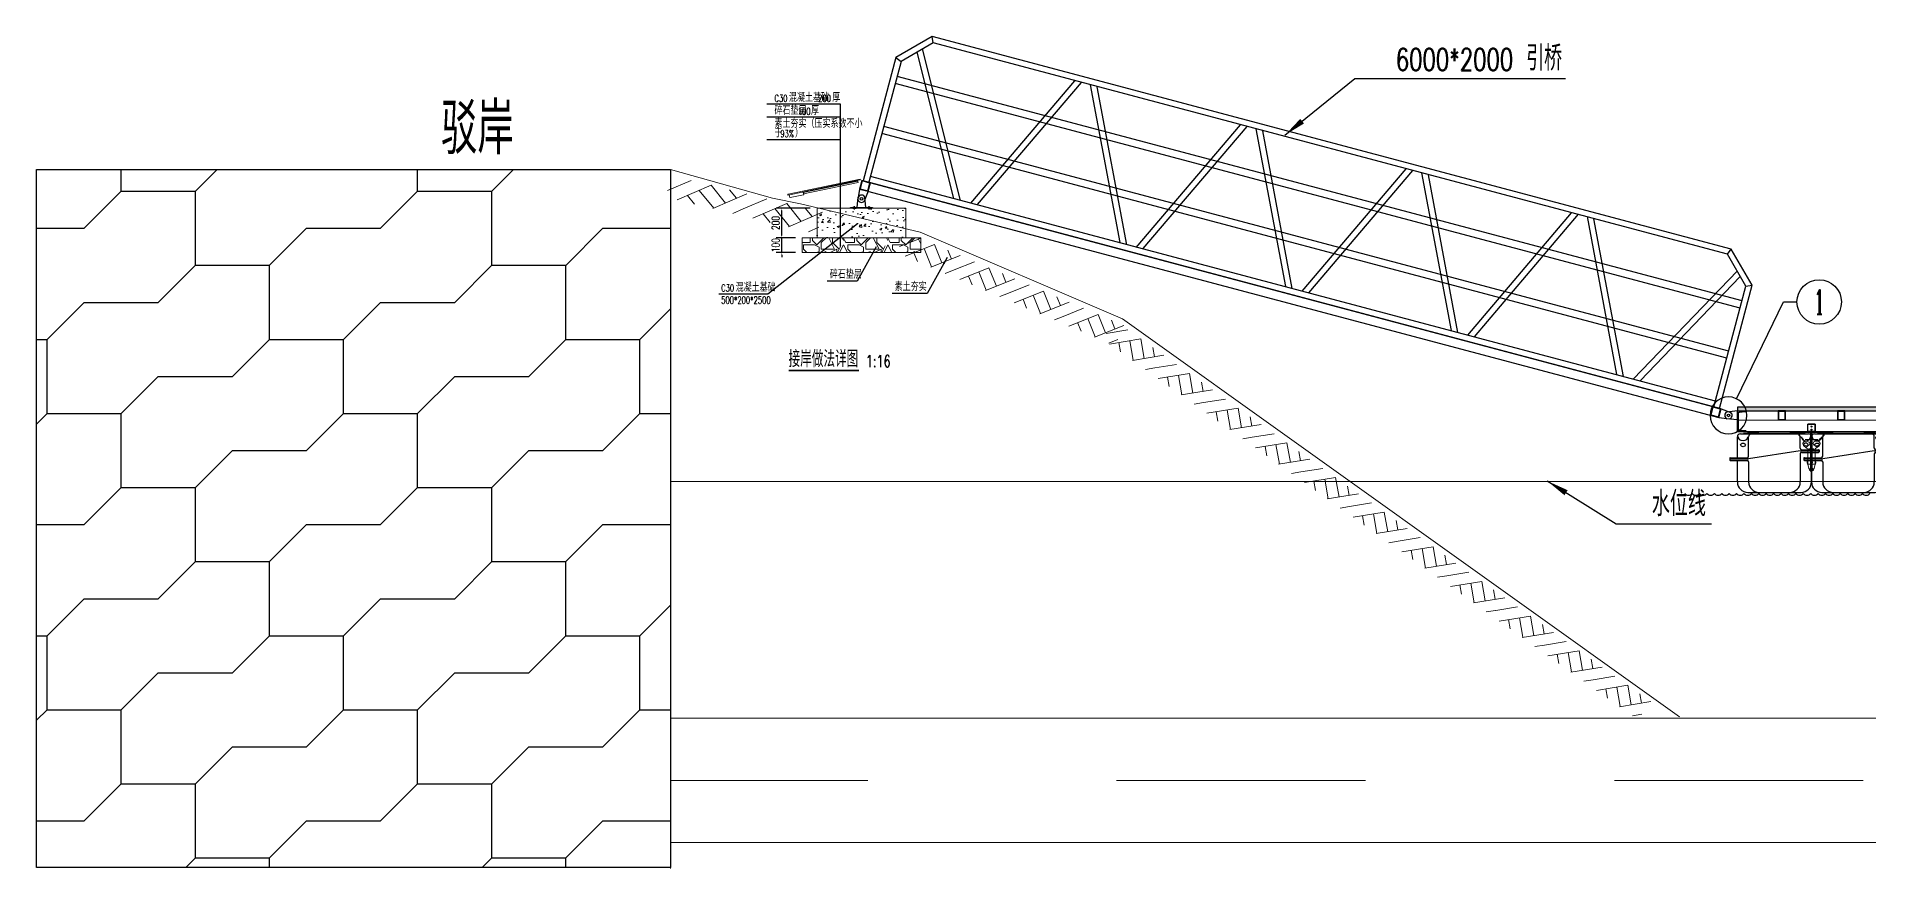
# Model space of a CAD drawing. Header units: millimetres. Extents: x -1003406 to 3312184, y 81337 to 716393.
# Drawn here: x 1171927 to 1184288, y 438523 to 444137 of the extents above; entities that cross this region are included whole.
import ezdxf
from ezdxf.enums import TextEntityAlignment as Align

# ---------------------------------------------------------------- set-up
doc = ezdxf.new("R2010")
doc.units = ezdxf.units.MM
doc.header["$LTSCALE"] = 10
doc.linetypes.add('CENTER2', pattern=[28.575, 19.05, -3.175, 3.175, -3.175])
doc.layers.get('0').update_dxf_attribs({"linetype": 'CONTINUOUS'})
doc.layers.get('Defpoints').update_dxf_attribs({"linetype": 'CONTINUOUS'})
for name, color, linetype in [('DIM_IDEN', 3, 'CONTINUOUS'), ('DIM_LEAD', 3, 'CONTINUOUS'), ('DIM_SYMB', 3, 'CONTINUOUS'), ('L-PAVEMENT_HATCH铺装填充', 253, 'CONTINUOUS'), ('PUB_DIM', 3, 'CONTINUOUS'), ('PUB_TEXT', 7, 'CONTINUOUS'), ('W-bridge approach引桥', 4, 'CONTINUOUS'), ('W-FLOAT_BOWL浮筒', 253, 'CONTINUOUS'), ('W-STEEL_FRAME钢架', 3, 'CONTINUOUS'), ('W-WOOD_FLOOR木地板', 30, 'CONTINUOUS'), ('W-WOOD_STUD木龙骨', 25, 'CONTINUOUS'), ('塑木板', 32, 'CONTINUOUS'), ('短销钉', 253, 'CONTINUOUS'), ('螺栓', 146, 'CONTINUOUS'), ('龙骨', 10, 'CONTINUOUS')]:
    doc.layers.add(name, color=color, linetype=linetype)
doc.layers.add('伯利恒浮筒', color=5, linetype='CONTINUOUS', lineweight=5)
doc.layers.add('文字及标注', color=3, linetype='CONTINUOUS', lineweight=15)
doc.styles.add('_TCH_DIM', font='SIMPLEX', dxfattribs={"bigfont": 'GBCBIG'})
doc.styles.add('_TCH_LABEL', font='COMPLEX', dxfattribs={"bigfont": 'GBCBIG'})
doc.styles.get("Standard").update_dxf_attribs({"font": 'simplex.shx', "width": 0.7, "bigfont": 'hztxt.shx'})
doc.styles.add('STANDARD_T3', font='simplex.shx', dxfattribs={"width": 0.7, "bigfont": 'gbcbig.shx'})
doc.linetypes.add('FENCELINE2', pattern='A,6.35,-2.54,[132,ltypeshp.shx,S=2.54,R=0,X=-2.54,Y=0],-2.54,25.4', length=36.83)
doc.dimstyles.new('W&&15', dxfattribs={"dimtxt": 52.5, "dimasz": 15, "dimexe": 37.5, "dimexo": 45, "dimgap": 15, "dimtad": 1, "dimdec": 0, "dimzin": 0, "dimdsep": 46, "dimtxsty": 'STANDARD_T3', "dimcen": 0.09, "dimclrd": 1, "dimclre": 1, "dimclrt": 7, "dimazin": 2, "dimtfac": 1, "dimtdec": 0, "dimtix": 1, "dimtmove": 2, "dimatfit": 3, "dimfxl": 100, "dimtolj": 1, "dimtzin": 0, "dimarcsym": 0})

# ---------------------------------------------------------------- blocks, each defined once
blk = doc.blocks.new('blhft')
at = {"layer": 'W-FLOAT_BOWL浮筒'}
for p, q in [((-250, 234), (-250, 375)), ((-230, 395), (230, 395)), ((-208, 397), (208, 397)), ((-208, 397), (-208, 395)), ((-174, 244), (-174, 375)), ((174, 298), (174, 375)), ((208, 397), (208, 395)), ((250, 375), (250, 288)), ((174, 280), (-174, 226)), ((174, 280), (302, 280)), ((174, 260), (174, 70)), ((184, 288), (298, 288)), ((184, 270), (298, 270)), ((250, 270), (250, 70)), ((-302, 226), (-174, 226)), ((-298, 234), (-184, 234)), ((-298, 216), (-184, 216)), ((-250, 70), (-250, 216)), ((-174, 206), (-174, 70)), ((-180, 0), (180, 0))]:
    blk.add_line(p, q, dxfattribs=at)
at = {"layer": 'W-FLOAT_BOWL浮筒', "ltscale": 0.5}
for p, q in [((302, 284), (302, 274)), ((-302, 230), (-302, 220))]:
    blk.add_line(p, q, dxfattribs=at)
at = {"layer": 'W-FLOAT_BOWL浮筒'}
for centre, radius, start, end in [((-230, 375), 20, 90, 180), ((0, -1768), 2175, 84.5043, 95.4957), ((-154, 375), 20, 90, 180), ((154, 375), 20, 0, 90), ((230, 375), 20, 0, 90), ((184, 298), 10, 180, 270), ((184, 260), 10, 90, 180), ((298, 274), 4, 270, 0), ((-298, 220), 4, 180, 270), ((-184, 244), 10, 270, 0), ((-184, 206), 10, 0, 90), ((-180, 70), 70, 180, 270), ((-104, 70), 70, 180, 270), ((104, 70), 70, 270, 0), ((180, 70), 70, 270, 0)]:
    blk.add_arc(centre, radius, start, end, dxfattribs=at)
at = {"layer": 'W-FLOAT_BOWL浮筒', "ltscale": 0.5}
for centre, start, end in [((298, 284), 0, 90), ((-298, 230), 90, 180)]:
    blk.add_arc(centre, 4, start, end, dxfattribs=at)
at = {"layer": 'W-FLOAT_BOWL浮筒', "extrusion": (0, 0, -1)}
blk.add_ellipse((-212, 375), major_axis=(-30.4, 0), ratio=0.921809, start_param=3.141593, end_param=6.283185, dxfattribs=at)
at = {"layer": 'W-FLOAT_BOWL浮筒'}
blk.add_ellipse((212, 375), major_axis=(30.4, 0.1), ratio=0.921809, start_param=3.141593, end_param=6.283185, dxfattribs=at)
blk.add_ellipse((-212, 320), major_axis=(-16, 0), ratio=0.75, dxfattribs=at)
at = {"layer": 'W-FLOAT_BOWL浮筒', "extrusion": (0, 0, -1)}
blk.add_ellipse((212, 320), major_axis=(16, 0), ratio=0.75, dxfattribs=at)
blk = doc.blocks.new('dxd')
at = {"layer": '短销钉', "lineweight": 13}
for p, q in [((-86, 227), (-56, 200)), ((-79, 244), (79, 244)), ((-78, 244), (-78, 246)), ((-78, 246), (78, 246)), ((-52, 180), (-52, 193)), ((-49, 153), (-28, 136)), ((-43, 197), (42, 197)), ((-24, 30), (-24, 128)), ((-19, 133), (19, 133)), ((24, 30), (24, 128)), ((49, 153), (28, 136)), ((52, 180), (52, 193)), ((86, 227), (56, 200)), ((78, 244), (78, 246)), ((-29, 39), (-29, 45)), ((-26, 48), (-24, 48)), ((-24, 30), (24, 30)), ((-24, 30), (-18, 2)), ((-16, 0), (16, 0)), ((-6, 39), (-6, 44)), ((6, 39), (6, 44)), ((24, 30), (18, 2)), ((26, 48), (24, 48)), ((29, 39), (29, 45))]:
    blk.add_line(p, q, dxfattribs=at)
at = {"layer": '短销钉', "lineweight": 13, "ltscale": 0.1}
for p, q in [((-18, 2), (-18, 0)), ((-18, 0), (-16, 0)), ((16, 0), (18, 0)), ((18, 2), (18, 0))]:
    blk.add_line(p, q, dxfattribs=at)
at = {"layer": '短销钉', "lineweight": 13}
for centre, radius, start, end in [((0, -1254), 1503, 87.0435, 92.9565), ((-79, 234), 10, 90, 228.0009), ((-44, 170), 13.5, 126.5657, 231), ((-62, 193), 10, 0, 48.0009), ((-35, 154), 31.4, 56.4166, 122.8531), ((-43, 161), 10, 184.1479, 231), ((-34, 186), 31.4, 236.1381, 303.5569), ((-34, 128), 10, 0, 51), ((-25, 170), 13.5, 308.3696, 51.9011), ((25, 170), 13.5, 128.0989, 231.6304), ((35, 155), 31.3, 57.1287, 123.6019), ((34, 186), 31.4, 236.4385, 303.8665), ((34, 128), 10, 129, 180), ((42, 161), 10, 309, 355.8521), ((62, 193), 10, 131.9991, 180), ((44, 170), 13.5, 309, 53.4343), ((79, 234), 10, 311.9991, 90), ((-26, 45), 3, 90, 180), ((-16, 2), 2.5, 191.3099, 270), ((-3, 44), 3, 115.3769, 180), ((0, 38), 10, 64.6231, 115.3769), ((3, 44), 3, 0, 64.6231), ((16, 2), 2.5, 270, 348.6901), ((26, 45), 3, 0, 90)]:
    blk.add_arc(centre, radius, start, end, dxfattribs=at)
for centre, major_axis, start_param, end_param in [((-23, 39), (0, -9), 4.712389, 6.115737), ((0, 39), (0, 9), 1.570796, 4.712389)]:
    blk.add_ellipse(centre, major_axis=major_axis, ratio=0.666667, start_param=start_param, end_param=end_param, dxfattribs=at)
at = {"layer": '短销钉', "lineweight": 13, "extrusion": (0, 0, -1)}
blk.add_ellipse((23, 39), major_axis=(0, -9), ratio=0.666667, start_param=4.712389, end_param=6.115737, dxfattribs=at)
blk = doc.blocks.new('短销固定件正视面')
at = {"layer": '塑木板', "color": 156}
blk.add_lwpolyline([(2149439, 351499), (2149442, 351499), (2149489, 351499), (2149489, 351452), (2149489, 351449), (2149439, 351449)], close=True, dxfattribs=at)
at = {"layer": '塑木板', "color": 5}
blk.add_lwpolyline([(2149489, 351449), (2149489, 351499), (2149439, 351499)], dxfattribs=at)
at = {"layer": '螺栓', "color": 156}
blk.add_lwpolyline([(2149458, 351449), (2149458, 351182), (2149470, 351182), (2149470, 351449)], dxfattribs=at)
for points in [[(2149454, 351197), (2149475, 351197), (2149475, 351187), (2149454, 351187)], [(2149455, 351199), (2149473, 351199), (2149473, 351197), (2149455, 351197)], [(2149459, 351197), (2149470, 351197), (2149470, 351187), (2149459, 351187)]]:
    blk.add_lwpolyline(points, close=True, dxfattribs=at)
blk = doc.blocks.new('自攻丝正面')
at = {"layer": '塑木板', "color": 0}
blk.add_lwpolyline([(2150143, 351487), (2150143, 351488), (2150142, 351488), (2150142, 351487), (2150140, 351487), (2150140, 351486), (2150142, 351486), (2150142, 351484), (2150143, 351484), (2150143, 351486), (2150144, 351486), (2150144, 351487)], close=True, dxfattribs=at)
blk.add_circle((2150142, 351486), 3.25, dxfattribs=at)
blk = doc.blocks.new('*U693')
at = {"layer": '龙骨'}
for points in [[(-25, -35), (25, -35), (25, 25), (-25, 25)], [(-22, -32), (22, -32), (22, 22), (-22, 22)]]:
    blk.add_lwpolyline(points, close=True, dxfattribs=at)
blk = doc.blocks.new('*U694')
at = {"layer": 'PUB_DIM', "color": 0, "linetype": 'ByBlock', "lineweight": -2, "transparency": 16777216}
for p in [(0, 0), (400, 0), (800, 0), (1200, 0), (1600, 0), (2000, 0), (2400, 0), (2800, 0), (3200, 0), (3600, 0), (4000, 0), (4400, 0), (4800, 0), (5200, 0)]:
    blk.add_blockref('*U693', p, dxfattribs=at)
blk = doc.blocks.new('A$C0837b8cf')
at = {"layer": 'W-STEEL_FRAME钢架'}
blk.add_lwpolyline([(0, 0), (0, 140), (58, 140), (58, 137, -0.414214), (54, 133), (13, 130, 0.385314), (5, 122), (5, 18, 0.385314), (13, 10), (54, 7, -0.414214), (58, 3), (58, 0)], format="xyb", close=True, dxfattribs=at)
blk = doc.blocks.new('1')
at = {"lineweight": 5}
for p, q in [((-234, 43), (-228, 26)), ((-144, 74), (-138, 57))]:
    blk.add_line(p, q, dxfattribs=at)
blk.add_line((-226, 25), (-139, 56))
blk.add_lwpolyline([(-244, 44), (-243, 41, 0.414214), (-241, 40), (228, 206, 0.416514), (229, 207), (227, 211, 0.411917), (226, 211), (-242, 46)], format="xyb")
blk.add_lwpolyline([(-144, 74), (210, 200), (215, 187), (-140, 62)], close=True)
blk.add_lwpolyline([(-143, 70), (212, 195)])
for centre, radius, start, end in [((-242, 44), 2, 109.4389, 199.4389), ((-227, 26), 1, 199.4389, 289.4389)]:
    blk.add_arc(centre, radius, start, end)
blk.add_arc((-139, 57), 1, 289.4389, 19.4389, dxfattribs=at)
blk = doc.blocks.new('*D695')
at = {"layer": 'Defpoints', "color": 0, "transparency": 16777216}
for p in [(1176956, 442779), (1177093, 442779), (1177093, 442679)]:
    blk.add_point(p, dxfattribs=at)
at = {"layer": '文字及标注', "color": 1, "lineweight": -2, "transparency": 16777216}
for p, q in [((1177048, 442779), (1176918, 442779)), ((1176956, 442794), (1176956, 442809)), ((1176956, 442679), (1176956, 442779)), ((1177048, 442679), (1176918, 442679)), ((1176956, 442664), (1176956, 442649))]:
    blk.add_line(p, q, dxfattribs=at)
at = {"layer": '文字及标注', "color": 1, "transparency": 16777216}
for points in [[(1176953, 442794), (1176958, 442794), (1176956, 442779)], [(1176953, 442664), (1176958, 442664), (1176956, 442679)]]:
    blk.add_solid(points, dxfattribs=at)
at = {"layer": '文字及标注', "color": 7, "transparency": 16777216, "insert": (1176914, 442729), "char_height": 52.5, "attachment_point": 5, "rotation": 90, "style": 'STANDARD_T3'}
blk.add_mtext('\\A1;100', dxfattribs=at)
blk = doc.blocks.new('*D696')
at = {"layer": 'Defpoints', "color": 0, "transparency": 16777216}
for p in [(1176956, 442979), (1177193, 442979), (1177093, 442779)]:
    blk.add_point(p, dxfattribs=at)
at = {"layer": '文字及标注', "color": 1, "lineweight": -2, "transparency": 16777216}
for p, q in [((1177148, 442979), (1176918, 442979)), ((1176956, 442794), (1176956, 442964)), ((1177048, 442779), (1176918, 442779))]:
    blk.add_line(p, q, dxfattribs=at)
at = {"layer": '文字及标注', "color": 1, "transparency": 16777216}
for points in [[(1176953, 442964), (1176958, 442964), (1176956, 442979)], [(1176953, 442794), (1176958, 442794), (1176956, 442779)]]:
    blk.add_solid(points, dxfattribs=at)
at = {"layer": '文字及标注', "color": 7, "transparency": 16777216, "insert": (1176914, 442879), "char_height": 52.5, "attachment_point": 5, "rotation": 90, "style": 'STANDARD_T3'}
blk.add_mtext('\\A1;200', dxfattribs=at)
blk = doc.blocks.new('$LinePat$素土夯实')
at = {"color": 0}
for p, q in [((0, -210), (210, 0)), ((120, -300), (420, 0)), ((420, 0), (608, -188)), ((495, -300), (795, 0)), ((615, 0), (705, -90)), ((315, -105), (502, -293)), ((210, -210), (300, -300)), ((705, -300), (795, -210))]:
    blk.add_line(p, q, dxfattribs=at)

msp = doc.modelspace()

# ---------------------------------------------------------------- hatches: boundary and pattern name
at = {"layer": 'L-PAVEMENT_HATCH铺装填充'}
h = msp.add_hatch(dxfattribs=at)
h.set_pattern_fill('S形人行道砖', color=256, scale=500)
h.set_pattern_definition([(0, (26997.53, 14592.7), (750, 250), [500, -1500]), (90, (26997.53, 14592.7), (-500, 500), [500, -1500]), (45, (26997.53, 15092.7), (750, 250), [353.6, -1060.6, 353.6, -1060.62712])])
h.paths.add_polyline_path([(1171927, 443240), (1171927, 438528.7), (1176204.8, 438528.7), (1176204.8, 443240)])
at = {"layer": 'W-WOOD_STUD木龙骨'}
h = msp.add_hatch(dxfattribs=at)
h.set_pattern_fill('木纹03', color=256, scale=100)
h.set_pattern_definition([(0, (37279.16, -1494.5), (200, 200), [10, -190]), (90, (37359.16, -1424.5), (-200, 200), [20, -180]), (45, (37319.16, -1444.5), (0, 199.998082), [14.14, -42.42, 14.14, -28.28, 99, -85]), (45, (37269.16, -1504.5), (0, 200), [14.142, -28.284, 14.142, -226.2]), (45, (37339.16, -1484.5), (0, 200), [14.142, -268.700712]), (45, (37359.16, -1494.5), (0, 200), [14.142, -268.700712]), (45, (37329.16, -1474.5), (0, 200), [14.142, -268.700712]), (45, (37319.16, -1464.5), (0, 200), [28.284, -254.558712]), (45, (37369.16, -1314.5), (0, 200), [28.284, -254.558712]), (45, (37299.16, -1454.5), (0, 200), [56.568, -226.274712]), (45, (37289.16, -1444.5), (0, 200), [56.568, -226.274712]), (45, (37419.16, -1384.5), (0, 200), [56.568, -226.274712]), (45, (37279.16, -1424.5), (0, 200), [42.4264, -240.416312]), (45, (37239.16, -1394.5), (0, 200), [42.4264, -240.416312]), (45, (37259.16, -1414.5), (0, 200), [42.4264, -240.416312]), (45, (37389.16, -1354.5), (0, 200), [70.71068, -212.132032]), (45, (37369.16, -1344.5), (0, 200), [70.71068, -212.132032]), (45, (37389.16, -1394.5), (0, 200), [98.99495, -183.847763]), (26.565051, (37299.16, -1474.495), (200, 8e-08), [22.360678, -424.852916]), (26.565051, (37339.16, -1414.495), (200, 8e-08), [22.360678, -424.852916]), (26.565051, (37329.16, -1434.495), (200, 8e-08), [22.360678, -424.852916]), (26.565051, (37289.16, -1494.495), (200, 8e-08), [44.72136, -402.492235]), (26.565051, (37329.16, -1404.495), (200, 8e-08), [67.08204, -380.131556]), (26.565051, (37309.16, -1394.495), (200, 8e-08), [89.44272, -357.770876]), (26.565051, (37289.16, -1384.495), (200, 8e-08), [89.44272, -357.770876]), (26.565051, (37259.16, -1324.495), (200, 8e-08), [89.44272, -357.770876]), (26.565051, (37259.16, -1344.495), (200, 8e-08), [111.8034, -335.410195]), (26.565051, (37269.16, -1364.495), (200, 8e-08), [111.8034, -335.410195]), (63.434949, (37339.16, -1444.495), (1e-08, 200), [22.360678, -424.852916]), (63.434949, (37309.16, -1464.495), (1e-08, 200), [22.360678, -424.852916]), (63.434949, (37279.16, -1494.495), (1e-08, 200), [44.72136, -402.492235]), (63.434949, (37339.16, -1464.495), (1e-08, 200), [44.72136, -402.492235]), (63.434949, (37259.16, -1504.495), (1e-08, 200), [67.08204, -380.131556]), (63.434949, (37239.16, -1504.495), (1e-08, 200), [89.44272, -357.770876]), (63.434949, (37419.16, -1494.495), (1e-08, 200), [89.44272, -357.770876]), (63.434949, (37349.16, -1474.495), (1e-08, 200), [89.44272, -357.770876]), (63.434949, (37389.16, -1494.495), (1e-08, 200), [111.8034, -335.410195]), (63.434949, (37369.16, -1484.495), (1e-08, 200), [111.8034, -335.410195])])
h.paths.add_polyline_path([(1189225.4, 441610.6), (1189225.4, 441635.6), (1183404.1, 441635.6), (1183404.1, 441610.6)])
at = {"layer": '塑木板'}
h = msp.add_hatch(color=5, dxfattribs=at)
h.dxf.hatch_style = 1
h.paths.add_polyline_path([(1183900.7, 441504.9, 1), (1183907.2, 441504.9, 1)])
h.paths.add_polyline_path([(1183906.3, 441505.4), (1183906.3, 441504.4), (1183904.5, 441504.4), (1183904.5, 441502.7), (1183903.5, 441502.7), (1183903.5, 441504.4), (1183901.7, 441504.4), (1183901.7, 441505.4), (1183903.5, 441505.4), (1183903.5, 441507.2), (1183904.5, 441507.2), (1183904.5, 441505.4)], flags=16)
h = msp.add_hatch(color=5, dxfattribs=at)
h.dxf.hatch_style = 1
h.paths.add_polyline_path([(1183906.3, 441484.6), (1183904.5, 441484.6), (1183904.5, 441486.4), (1183903.5, 441486.4), (1183903.5, 441484.6), (1183901.7, 441484.6), (1183901.7, 441483.6), (1183903.5, 441483.6), (1183903.5, 441481.8), (1183904.5, 441481.8), (1183904.5, 441483.6), (1183906.3, 441483.6)], flags=16)
h.paths.add_polyline_path([(1183900.7, 441484.1, 1), (1183907.2, 441484.1, 1)])
at = {"layer": '文字及标注'}
h = msp.add_hatch(dxfattribs=at)
h.set_pattern_fill('混凝土', color=253, scale=20)
h.set_pattern_definition([(50, (1020261.65, 163701.06), (143.452037, -12.550427), [15, -165]), (355, (1020261.65, 163701.06), (-27.75027, 150.43843), [12, -132]), (100.4514, (1020273.61, 163700.02), (115.701876, 137.88791), [12.74804, -140.22842]), (46.1842, (1020261.65, 163741.06), (213.44821, -33.1038), [22.5, -247.5]), (96.6356, (1020279.44, 163738.3), (186.93254, 194.82357), [19.12206, -210.3426]), (351.1842, (1020261.65, 163741.06), (186.93239, 194.82372), [18, -198]), (21, (1020281.65, 163731.06), (119.38141, -80.52378), [15, -165]), (326, (1020281.65, 163731.06), (48.663066, 145.03001), [12, -132]), (71.4514, (1020291.6, 163724.35), (168.044526, 64.5061), [12.74804, -140.22842]), (37.5, (1020261.654, 163701.064), (2.431971, 66.578771), [0, -130.4, 0, -134, 0, -132.5]), (7.5, (1020261.65, 163701.064), (52.613907, 78.882342), [0, -76.4, 0, -127.4, 0, -50.5]), (327.5, (1020217.054, 163701.064), (106.764487, -4.510974), [0, -50, 0, -156, 0, -207]), (317.5, (1020197.05, 163701.06), (116.637234, 20.020996), [0, -65, 0, -103.6, 0, -147])])
h.paths.add_polyline_path([(1177793.1, 442978.7), (1177193.1, 442978.7), (1177193.1, 442778.7), (1177793.1, 442778.7)])
h = msp.add_hatch(dxfattribs=at)
h.set_pattern_fill('毛石砌体', color=3, scale=20)
h.set_pattern_definition([(0, (1020321.65, 163701.06), (300, 300), [90, -210]), (0, (1020501.65, 163731.06), (300, 300), [75, -225]), (0, (1020486.65, 163746.06), (300, 300), [60, -240]), (0, (1020396.65, 163821.06), (300, 300), [45, -45, 60, -150]), (0, (1020396.65, 163836.06), (300, 300), [60, -15, 75, -150]), (0, (1020261.65, 163896.06), (300, 300), [75, -225]), (0, (1020546.65, 163911.06), (300, 300), [75, -225]), (90, (1020261.65, 163761.06), (-300, 300), [45, -255]), (90, (1020306.65, 163986.06), (-300, 300), [30, -270]), (90, (1020321.65, 163701.06), (-300, 300), [45, -255]), (90, (1020351.65, 163971.06), (-300, 300), [15, -285]), (90, (1020366.65, 163851.06), (-300, 300), [45, -255]), (90, (1020396.65, 163746.06), (-300, 300), [75, -225]), (90, (1020426.65, 163956.06), (-300, 300), [45, -255]), (90, (1020456.65, 163836.06), (-300, 300), [60, -240]), (90, (1020471.65, 163836.06), (-300, 300), [60, -240]), (90, (1020501.65, 163701.06), (-300, 300), [30, -270]), (90, (1020546.65, 163746.06), (-300, 300), [75, -225]), (45, (1020291.65, 163731.06), (0, 300), [127.2792, -296.98486]), (45, (1020321.65, 163746.06), (0, 300), [63.6396, -360.62446]), (45, (1020456.65, 163911.06), (0, 300), [84.8528, -339.41124]), (45, (1020456.65, 163926.06), (0, 300), [63.6396, -360.62446]), (135, (1020351.65, 163896.06), (-300, 2e-14), [21.2133, -403.05076]), (135, (1020291.65, 163731.06), (-300, 2e-14), [42.4263, -381.83776]), (135, (1020381.65, 163821.06), (-300, 2e-14), [42.4263, -381.83776]), (135, (1020456.65, 163896.06), (-300, 2e-14), [42.4263, -381.83776]), (135, (1020546.65, 163956.06), (-300, 2e-14), [63.6396, -360.62446]), (135, (1020546.65, 163941.06), (-300, 2e-14), [42.4263, -381.83776]), (135, (1020531.65, 163971.06), (-300, 2e-14), [42.4263, -381.83776]), (135, (1020441.65, 163701.06), (-300, 2e-14), [63.6396, -360.62446]), (26.56505, (1020531.65, 163881.06), (300, 1e-07), [33.54, -637.28038]), (26.56505, (1020456.65, 163806.06), (300, 1e-07), [33.54, -637.28038]), (26.56505, (1020351.65, 163896.06), (300, 1e-07), [67.08, -603.74038]), (26.56505, (1020366.65, 163971.06), (300, 1e-07), [67.08, -603.74038]), (26.56505, (1020366.65, 163896.06), (300, 1e-07), [67.08, -603.74038]), (26.56505, (1020546.65, 163956.06), (300, 1e-07), [67.08, -603.74038]), (26.56505, (1020261.65, 163806.06), (300, 1e-07), [100.623, -570.19738]), (26.56505, (1020261.65, 163821.06), (300, 1e-07), [100.623, -570.19738]), (26.56505, (1020261.65, 163941.06), (300, 1e-07), [100.623, -570.19738]), (63.43495, (1020411.65, 163926.06), (0.03213, 300.06426), [33.54, -637.28]), (63.43495, (1020546.65, 163911.06), (0.03213, 300.06426), [33.54, -402.44, 67.08, -167.7]), (63.43495, (1020516.65, 163881.06), (-5e-07, 300), [67.08, -603.74038]), (63.43495, (1020336.65, 163911.06), (-5e-07, 300), [67.08, -603.74038]), (63.43495, (1020321.65, 163911.06), (-5e-07, 300), [67.08, -603.74038]), (63.43495, (1020426.65, 163941.06), (-5e-07, 300), [100.623, -570.19738]), (116.56505, (1020351.65, 163866.06), (-1e-07, 300), [33.54, -637.28038]), (116.56505, (1020546.65, 163836.06), (-1e-07, 300), [33.54, -637.28038]), (116.56505, (1020486.65, 163746.06), (-1e-07, 300), [67.08, -603.74038]), (116.56505, (1020471.65, 163761.06), (-1e-07, 300), [67.08, -603.74038]), (116.56505, (1020501.65, 163971.06), (-1e-07, 300), [67.08, -603.74038]), (116.56505, (1020261.65, 163821.06), (-1e-07, 300), [67.08, -603.74038]), (116.56505, (1020411.65, 163701.06), (-1e-07, 300), [100.623, -570.19738]), (153.43495, (1020516.65, 163881.06), (-300, -5e-07), [67.08, -603.74038]), (153.43495, (1020531.65, 163866.06), (-300, -5e-07), [67.08, -603.74038]), (153.43495, (1020306.65, 163716.06), (-300, -5e-07), [33.54, -637.28038]), (153.43495, (1020396.65, 163836.06), (-300, -5e-07), [33.54, -637.28038]), (153.43495, (1020456.65, 163926.06), (-300, -5e-07), [33.54, -637.28038])])
h.paths.add_polyline_path([(1177893.1, 442678.7), (1177893.1, 442778.7), (1177093.1, 442778.7), (1177093.1, 442678.7)])
h = msp.add_hatch(dxfattribs=at)
h.set_pattern_fill('不能通行的沼泽地', color=8, scale=500)
h.set_pattern_definition([(0, (28677.14, 15012.6), (1679.616, 839.808), [1679.616, -1679.616]), (0, (26997.5, 15432.5), (0, 839.808), [])])
h.paths.add_polyline_path([(1195298.1, 439719), (1176204.8, 439719), (1176204.8, 438522.9), (1195298.1, 438522.9)])

# ---------------------------------------------------------------- linework, layer by layer
at = {"color": 4}
for p, q in [((1177976, 444094), (1177970.3, 444136.9)), ((1177976, 444094), (1177970.3, 444136.9)), ((1177725.6, 443995), (1177760, 443968.7)), ((1177725.6, 443995), (1177760, 443968.7)), ((1183336.7, 442669), (1183363, 442703.4)), ((1183336.7, 442669), (1183363, 442703.4)), ((1183462, 442453), (1183504.9, 442458.8)), ((1183462, 442453), (1183504.9, 442458.8))]:
    msp.add_line(p, q, dxfattribs=at)
at = {"color": 0}
for p, q in [((1178116.7, 443045), (1177870, 444030.9)), ((1178116.7, 443045), (1177870, 444030.9)), ((1178162.5, 443030.3), (1177904.9, 444054.3)), ((1178162.5, 443030.3), (1177904.9, 444054.3)), ((1183422.6, 442304.7), (1177720.6, 443820.4)), ((1183422.6, 442304.7), (1177720.6, 443820.4)), ((1183435.4, 442353.1), (1177733.4, 443868.7)), ((1183435.4, 442353.1), (1177733.4, 443868.7)), ((1178930.6, 443838), (1178229.1, 443012.7)), ((1178930.6, 443838), (1178229.1, 443012.7)), ((1178975.6, 443828.3), (1178274.1, 443002.9)), ((1178975.6, 443828.3), (1178274.1, 443002.9)), ((1179037.3, 443811.8), (1179236.4, 442747.1)), ((1179037.3, 443811.8), (1179236.4, 442747.1)), ((1179081.3, 443797.9), (1179280.8, 442730.9)), ((1179081.3, 443797.9), (1179280.8, 442730.9)), ((1183345.5, 442014.8), (1177643.5, 443530.5)), ((1183345.5, 442014.8), (1177643.5, 443530.5)), ((1180048.2, 443540.9), (1179345.2, 442713.8)), ((1180048.2, 443540.9), (1179345.2, 442713.8)), ((1180093.2, 443531.2), (1179391.8, 442705.8)), ((1180093.2, 443531.2), (1179391.8, 442705.8)), ((1180155, 443514.8), (1180354.1, 442450)), ((1180155, 443514.8), (1180354.1, 442450)), ((1183332.7, 441966.5), (1177630.7, 443482.1)), ((1183332.7, 441966.5), (1177630.7, 443482.1)), ((1180198.9, 443500.9), (1180398, 442436.1)), ((1180198.9, 443500.9), (1180398, 442436.1)), ((1181165.9, 443243.8), (1180464.4, 442418.5)), ((1181165.9, 443243.8), (1180464.4, 442418.5)), ((1181210.9, 443234.1), (1180509.4, 442408.7)), ((1181210.9, 443234.1), (1180509.4, 442408.7)), ((1181272.7, 443217.7), (1181471.7, 442152.9)), ((1181272.7, 443217.7), (1181471.7, 442152.9)), ((1181316.6, 443203.8), (1181515.7, 442139)), ((1181316.6, 443203.8), (1181515.7, 442139)), ((1182283.5, 442946.7), (1181582, 442121.4)), ((1182283.5, 442946.7), (1181582, 442121.4)), ((1182330.1, 442938.8), (1181627.1, 442111.7)), ((1182330.1, 442938.8), (1181627.1, 442111.7)), ((1182389.9, 442922.9), (1182589.4, 441855.9)), ((1182389.9, 442922.9), (1182589.4, 441855.9)), ((1182434.2, 442906.7), (1182633.3, 441842)), ((1182434.2, 442906.7), (1182633.3, 441842)), ((1182699.9, 441824.3), (1183403.8, 442556)), ((1182699.9, 441824.3), (1183403.8, 442556)), ((1182746.9, 441814.3), (1183422.5, 442518.3)), ((1182746.9, 441814.3), (1183422.5, 442518.3))]:
    msp.add_line(p, q, dxfattribs=at)
at = {"color": 3, "lineweight": 5}
msp.add_line((1177479.6, 443108.4), (1177495, 443166.4), dxfattribs=at)
msp.add_line((1177479.6, 443108.4), (1177495, 443166.4), dxfattribs=at)
at = {"color": 3}
msp.add_line((1183293.7, 441625), (1177548.2, 443152.3), dxfattribs=at)
msp.add_line((1183293.7, 441625), (1177548.2, 443152.3), dxfattribs=at)
for p, q in [((1177463.2, 442982.7), (1177470.8, 443053.7)), ((1177463.2, 442982.7), (1177470.8, 443053.7)), ((1177479.6, 443108.4), (1177468.7, 443037.8)), ((1177479.6, 443108.4), (1177468.7, 443037.8)), ((1177479.6, 443108.4), (1177537.6, 443093)), ((1177479.6, 443108.4), (1177537.6, 443093)), ((1177537.6, 443093), (1177512, 443026.3)), ((1177537.6, 443093), (1177512, 443026.3)), ((1177523.2, 442982.7), (1177515.6, 443053.7)), ((1177523.2, 442982.7), (1177515.6, 443053.7)), ((1177453.1, 442982.7), (1177533.1, 442982.7)), ((1177453.1, 442982.7), (1177533.1, 442982.7)), ((1177453.2, 442982.7), (1177533.2, 442982.7)), ((1177453.2, 442982.7), (1177533.2, 442982.7)), ((1177463.2, 442982.7), (1177523.2, 442982.7)), ((1177463.2, 442982.7), (1177523.2, 442982.7)), ((1183278.3, 441567.1), (1183348.8, 441556.1)), ((1183278.3, 441567.1), (1183348.8, 441556.1)), ((1183293.7, 441625), (1183360.4, 441599.5)), ((1183293.7, 441625), (1183360.4, 441599.5)), ((1183403.9, 441610.6), (1183332.9, 441603.1)), ((1183403.9, 441610.6), (1183332.9, 441603.1)), ((1183403.9, 441550.6), (1183332.9, 441558.2)), ((1183403.9, 441550.6), (1183332.9, 441558.2))]:
    msp.add_line(p, q)
at = {"color": 3, "linetype": 'CENTER2'}
for p, q in [((1177443.1, 442993.6), (1177443.1, 442969.4)), ((1177443.1, 442993.6), (1177443.1, 442969.4)), ((1177543.1, 442993.6), (1177543.1, 442969.4)), ((1177543.1, 442993.6), (1177543.1, 442969.4))]:
    msp.add_line(p, q, dxfattribs=at)
at = {"color": 4}
for points in [[(1183363, 442703.4), (1177970.3, 444136.9), (1177725.6, 443995), (1177504.7, 443163.8)], [(1183363, 442703.4), (1177970.3, 444136.9), (1177725.6, 443995), (1177504.7, 443163.8)], [(1183336.7, 442669), (1177976, 444094), (1177760, 443968.7), (1177543.3, 443153.5)], [(1183336.7, 442669), (1177976, 444094), (1177760, 443968.7), (1177543.3, 443153.5)], [(1177548.2, 443152.3), (1183245.3, 441637.9), (1183255.6, 441676.6), (1177553.6, 443192.2)], [(1177548.2, 443152.3), (1183245.3, 441637.9), (1183255.6, 441676.6), (1177553.6, 443192.2)], [(1183245.3, 441637.9), (1183462, 442453), (1183336.7, 442669)], [(1183245.3, 441637.9), (1183462, 442453), (1183336.7, 442669)], [(1183284, 441627.6), (1183504.9, 442458.8), (1183363, 442703.4)], [(1183284, 441627.6), (1183504.9, 442458.8), (1183363, 442703.4)]]:
    msp.add_lwpolyline(points, dxfattribs=at)
for points in [[(1177553, 443151), (1177495, 443166.4), (1177479.6, 443108.4), (1177537.6, 443093)], [(1177553, 443151), (1177495, 443166.4), (1177479.6, 443108.4), (1177537.6, 443093)], [(1177549.3, 443148.8), (1177497.1, 443162.7), (1177483.3, 443110.5), (1177535.5, 443096.7)], [(1177549.3, 443148.8), (1177497.1, 443162.7), (1177483.3, 443110.5), (1177535.5, 443096.7)], [(1177418.2, 442982.7), (1177568.2, 442982.7), (1177568.1, 442978.7), (1177418.1, 442978.7)], [(1177418.2, 442982.7), (1177568.2, 442982.7), (1177568.1, 442978.7), (1177418.1, 442978.7)], [(1177451.1, 442982.7), (1177435.1, 442982.7), (1177435.1, 442978.7), (1177451.1, 442978.7)], [(1177451.1, 442982.7), (1177435.1, 442982.7), (1177435.1, 442978.7), (1177451.1, 442978.7)], [(1177551.1, 442982.7), (1177535.1, 442982.7), (1177535.1, 442978.7), (1177551.1, 442978.7)], [(1177551.1, 442982.7), (1177535.1, 442982.7), (1177535.1, 442978.7), (1177551.1, 442978.7)], [(1183293.7, 441625), (1183235.7, 441640.5), (1183220.3, 441582.5), (1183278.3, 441567.1)], [(1183293.7, 441625), (1183235.7, 441640.5), (1183220.3, 441582.5), (1183278.3, 441567.1)], [(1183290, 441622.9), (1183237.8, 441636.8), (1183223.9, 441584.6), (1183276.1, 441570.7)], [(1183290, 441622.9), (1183237.8, 441636.8), (1183223.9, 441584.6), (1183276.1, 441570.7)]]:
    msp.add_lwpolyline(points, close=True)
at = {"color": 3}
msp.add_lwpolyline([(1177532.8, 443094.3), (1183278.3, 441567.1), (1183293.7, 441625), (1177548.2, 443152.3)], dxfattribs=at)
msp.add_lwpolyline([(1177532.8, 443094.3), (1183278.3, 441567.1), (1183293.7, 441625), (1177548.2, 443152.3)], dxfattribs=at)
at = {"color": 4}
msp.add_lwpolyline([(1183048.7, 441054, 0.520567), (1183098.7, 441054, 0.5205671), (1183148.7, 441054, 0.5205671), (1183198.7, 441054, 0.5205671), (1183248.7, 441054, 0.5205671), (1183298.7, 441054, 0.5205671), (1183348.7, 441054, 0.5205671), (1183398.7, 441054, 0.5205671), (1183448.7, 441054, 0.5205671), (1183498.7, 441054, 0.5205671), (1183548.7, 441054, 0.5205671), (1183598.7, 441054, 0.5205671), (1183648.7, 441054, 0.5205671), (1183698.7, 441054, 0.5205671), (1183748.7, 441054, 0.5205671), (1183798.7, 441054, 0.5205671), (1183848.7, 441054, 0.5205671), (1183898.7, 441054, 0.5205671), (1183948.7, 441054, 0.5205671), (1183998.7, 441054, 0.5205671), (1184048.7, 441054, 0.5205671), (1184098.7, 441054, 0.5205671), (1184148.7, 441054, 0.5205671), (1184198.7, 441054, 0.5205671), (1184248.7, 441054, 0.5205671), (1184298.7, 441054, 0.5205671)], format="xyb", dxfattribs=at)
for centre in [(1177493.2, 443042.7), (1177493.2, 443042.7), (1177493.2, 443042.7), (1177493.2, 443042.7), (1177493.2, 443042.7), (1177493.2, 443042.7), (1177493.2, 443042.7), (1177493.2, 443042.7), (1183343.9, 441580.6), (1183343.9, 441580.6), (1183343.9, 441580.6), (1183343.9, 441580.6)]:
    msp.add_circle(centre, 9)
for centre, start, end in [((1177493.2, 443042.7), 191.30998, 318.91887), ((1177493.2, 443042.7), 191.30998, 318.91887), ((1177493.2, 443042.7), 26.19556, 153.80444), ((1177493.2, 443042.7), 19.07915, 146.68804), ((1183343.9, 441580.6), 109.07915, 236.68804), ((1183343.9, 441580.6), 116.19556, 243.80444), ((1183343.9, 441580.6), 281.30998, 48.91887), ((1183343.9, 441580.6), 281.30998, 48.91887)]:
    msp.add_arc(centre, 25, start, end)
at = {"layer": 'DIM_IDEN', "color": 0}
for p, q in [((1183398.2, 441692.7), (1183714.9, 442346.1)), ((1183714.9, 442346.1), (1183806.3, 442346.1))]:
    msp.add_line(p, q, dxfattribs=at)
msp.add_lwpolyline([(1183468.4, 441580.6, 1), (1183219.4, 441580.6, 1)], format="xyb", close=True, dxfattribs=at)
msp.add_circle((1183956.3, 442346.1), 150, dxfattribs=at)
at = {"layer": 'DIM_LEAD', "linetype": 'FENCELINE2'}
for p, q in [((1180350.2, 443471.7), (1180823, 443855.2)), ((1180350.2, 443471.7), (1180823, 443855.2)), ((1180823, 443855.2), (1182244.8, 443855.2)), ((1180823, 443855.2), (1182244.8, 443855.2))]:
    msp.add_line(p, q, dxfattribs=at)
at = {"layer": 'DIM_LEAD', "color": 0}
for p, q in [((1177352.7, 443680.6), (1176855.2, 443680.6)), ((1177352.7, 443440.9), (1177352.7, 443680.6)), ((1177352.7, 443592.7), (1176855.2, 443592.7)), ((1177352.7, 443440.9), (1176855.2, 443440.9)), ((1177352.7, 442721.3), (1177352.7, 443440.9)), ((1177466.2, 442874.2), (1176862.3, 442398.8)), ((1177593.4, 442717.6), (1177463.9, 442486.9)), ((1178072.1, 442646), (1177937.5, 442403.7)), ((1177463.9, 442486.9), (1177262.6, 442486.9)), ((1177937.5, 442403.7), (1177700.7, 442403.7)), ((1176862.3, 442398.8), (1176529.5, 442398.8))]:
    msp.add_line(p, q, dxfattribs=at)
at = {"layer": 'DIM_LEAD'}
for p, q in [((1182120.5, 441137.8), (1182585.4, 440847.6)), ((1182585.4, 440847.6), (1183229.5, 440847.6))]:
    msp.add_line(p, q, dxfattribs=at)
at = {"layer": 'DIM_LEAD', "linetype": 'FENCELINE2'}
msp.add_lwpolyline([(1180350.2, 443471.7, 0, 40, 0), (1180466.7, 443566.2, 0, 0, 0)], format="xyseb", dxfattribs=at)
msp.add_lwpolyline([(1180350.2, 443471.7, 0, 40, 0), (1180466.7, 443566.2, 0, 0, 0)], format="xyseb", dxfattribs=at)
at = {"layer": 'DIM_LEAD', "color": 0}
for points in [[(1177466.2, 442874.2, 0, 12.8, 0), (1177428.5, 442844.5, 0, 0, 0)], [(1177593.4, 442717.6, 0, 12.8, 0), (1177569.9, 442675.8, 0, 0, 0)], [(1178072.1, 442646, 0, 12.8, 0), (1178048.8, 442604, 0, 0, 0)]]:
    msp.add_lwpolyline(points, format="xyseb", dxfattribs=at)
at = {"layer": 'DIM_LEAD'}
msp.add_lwpolyline([(1182120.5, 441137.8, 0, 40, 0), (1182247.8, 441058.4, 0, 0, 0)], format="xyseb", dxfattribs=at)
at = {"layer": 'DIM_SYMB', "color": 0, "const_width": 11.2}
msp.add_lwpolyline([(1177001.4, 441883.4), (1177477.5, 441883.4)], dxfattribs=at)
at = {"layer": 'L-PAVEMENT_HATCH铺装填充'}
msp.add_lwpolyline([(1171927, 443240), (1176204.8, 443240), (1176204.8, 438528.7), (1171927, 438528.7)], close=True, dxfattribs=at)
at = {"layer": 'W-bridge approach引桥'}
msp.add_line((1183403.9, 441610.6), (1183403.9, 441550.6), dxfattribs=at)
msp.add_line((1183403.9, 441610.6), (1183403.9, 441550.6), dxfattribs=at)
at = {"layer": 'W-STEEL_FRAME钢架'}
for p, q in [((1183403.9, 441547.9), (1189225.4, 441557.8)), ((1183404.1, 441610.6), (1183404.1, 441470.6)), ((1183404.1, 441610.6), (1183404.1, 441470.6)), ((1183404.1, 441470.6), (1189225.4, 441470.6))]:
    msp.add_line(p, q, dxfattribs=at)
at = {"layer": 'W-WOOD_STUD木龙骨'}
msp.add_lwpolyline([(1183404.1, 441610.6), (1189225.4, 441610.6), (1189225.4, 441635.6), (1183404.1, 441635.6)], close=True, dxfattribs=at)
at = {"layer": '文字及标注', "color": 8}
msp.add_line((1176204.8, 442920.7), (1176204.8, 438522.9), dxfattribs=at)
msp.add_line((1176204.8, 442920.7), (1176204.8, 438522.9), dxfattribs=at)
at = {"layer": '文字及标注', "color": 5}
msp.add_line((1176203.9, 441133.2), (1195298.1, 441133.2), dxfattribs=at)
at = {"layer": '文字及标注', "color": 8}
msp.add_lwpolyline([(1176204.8, 443240), (1176893, 443046.2), (1177080.8, 443007.2), (1177888.6, 442817.1), (1179255, 442233.1), (1183014.4, 439544.9)], dxfattribs=at)
at = {"layer": '文字及标注', "color": 0}
for points in [[(1177193.1, 442778.7), (1177793.1, 442778.7), (1177793.1, 442978.7), (1177193.1, 442978.7)], [(1177093.1, 442678.7), (1177893.1, 442678.7), (1177893.1, 442778.7), (1177093.1, 442778.7)]]:
    msp.add_lwpolyline(points, close=True, dxfattribs=at)

# ---------------------------------------------------------------- block references
at = {"layer": 'PUB_DIM'}
msp.add_blockref('*U694', (1183704.1, 441585.5), dxfattribs=at)
at = {"layer": 'W-WOOD_FLOOR木地板'}
msp.add_blockref('A$C0837b8cf', (1183403.9, 441470.6), dxfattribs=at)
msp.add_blockref('A$C0837b8cf', (1183403.9, 441470.6), dxfattribs=at)
at = {"layer": '伯利恒浮筒'}
for p in [(1183654.1, 441060.9), (1184154.1, 441060.9)]:
    msp.add_blockref('blhft', p, dxfattribs=at)
at = {"layer": '塑木板', "color": 0}
msp.add_blockref('短销固定件正视面', (-965560.2, 90021.9), dxfattribs=at)
at = {"layer": '塑木板', "color": 7}
for p in [(-966238, 90018.8), (-966238, 89998)]:
    msp.add_blockref('自攻丝正面', p, dxfattribs=at)
at = {"layer": '文字及标注', "color": 253, "yscale": 0.5, "zscale": 0.5}
for p, xscale, rotation in [((1176208.4, 443199.3), 0.6607105741163063, 346.3872328464559), ((1176718.9, 443075.7), 0.6607105741163063, 346.3872328464559), ((1177791.4, 442816.2), 0.5032425886087797, 336.8883040545298), ((1178159.3, 442659.2), 0.5032425886087797, 336.8883040545298), ((1178527.3, 442502.1), 0.5032425886087797, 336.8883040545298), ((1178895.3, 442345.1), 0.5032425886087797, 336.8883040545298), ((1179204.7, 442219.6), 0.5072889803037558, 324.57619236467), ((1179533.3, 441985.9), 0.5072889803037558, 324.57619236467), ((1179861.9, 441752.1), 0.5072889803037558, 324.57619236467), ((1180190.6, 441518.3), 0.5072889803037558, 324.57619236467), ((1180519.2, 441284.6), 0.5072889803037558, 324.57619236467), ((1180847.9, 441050.8), 0.5072889803037558, 324.57619236467), ((1181176.5, 440817.1), 0.5072889803037558, 324.57619236467), ((1181505.1, 440583.3), 0.5072889803037558, 324.57619236467), ((1181833.8, 440349.5), 0.5072889803037558, 324.57619236467), ((1182162.4, 440115.8), 0.5072889803037558, 324.57619236467), ((1182491.1, 439882), 0.5072889803037558, 324.57619236467)]:
    msp.add_blockref('$LinePat$素土夯实', p, dxfattribs=dict(at, xscale=xscale, rotation=rotation))
at = {"layer": '文字及标注', "color": 0, "rotation": 352.4995731311485}
msp.add_blockref('1', (1177232.5, 442995.9), dxfattribs=at)
at = {"layer": '短销钉'}
msp.add_blockref('dxd', (1183904.1, 441220.6), dxfattribs=at)

# ---------------------------------------------------------------- texts
at = {"layer": 'PUB_TEXT', "color": 7, "linetype": 'FENCELINE2', "style": '_TCH_DIM', "width": 0.705882}
msp.add_text('6000*2000', height=148.75, dxfattribs=at).set_placement((1181098.2, 443907.7))
msp.add_text('6000*2000', height=148.75, dxfattribs=at).set_placement((1181098.2, 443907.7))
at = {"layer": 'PUB_TEXT', "color": 7, "linetype": 'FENCELINE2', "style": '_TCH_DIM'}
msp.add_text('引桥', height=168.79, dxfattribs=at).set_placement((1181978.2, 443907.7))
msp.add_text('引桥', height=168.79, dxfattribs=at).set_placement((1181978.2, 443907.7))
at = {"layer": 'PUB_TEXT', "color": 8, "width": 0.7}
msp.add_text('驳岸', height=350, dxfattribs=at).set_placement((1174656.2, 443341.3))
at = {"layer": 'PUB_TEXT', "color": 7, "style": '_TCH_DIM'}
for s, height, p in [('碎石垫层', 54.01, (1176906, 443609.5)), ('混凝土基础', 54.01, (1177003.6, 443697.4)), ('厚', 54, (1177152.9, 443609.5)), ('厚', 54, (1177296.2, 443697.4)), ('素土夯实（压实系数不小', 54.014, (1176906, 443521.5)), ('）', 54, (1177044.5, 443457.7)), ('于', 54, (1176906, 443457.7)), ('碎石垫层', 54.01, (1177279.4, 442503.7)), ('混凝土基础', 54.01, (1176643.9, 442415.6)), ('素土夯实', 54.01, (1177717.5, 442420.5)), ('水位线', 168.79, (1182827, 440900.1))]:
    msp.add_text(s, height=height, dxfattribs=at).set_placement(p)
at = {"layer": 'PUB_TEXT', "color": 7, "style": '_TCH_DIM', "width": 0.705882}
for s, p in [('C30', (1176906, 443697.4)), ('100', (1177063.3, 443609.5)), ('200', (1177200.2, 443697.4)), ('93%', (1176945.3, 443457.7)), ('C30', (1176546.3, 442415.6)), ('500*200*2500', (1176546.3, 442334.4))]:
    msp.add_text(s, height=47.6, dxfattribs=at).set_placement(p)
at = {"layer": 'PUB_TEXT', "color": 7, "style": '_TCH_LABEL'}
msp.add_text('1', height=165.4, dxfattribs=at).set_placement((1183920.8, 442263.4), (1183991.7, 442263.4), align=Align.FIT)
at = {"layer": 'PUB_TEXT', "color": 7, "width": 0.7}
for s, height, p in [('接岸做法详图', 112, (1177001.4, 441905.8)), ('1:16', 80, (1177522.3, 441905.8))]:
    msp.add_text(s, height=height, dxfattribs=at).set_placement(p)

# ---------------------------------------------------------------- dimensions: what is measured, and where the dimension line sits
at = {"layer": '文字及标注', "color": 0}
for base, p1, p2, picture, middle in [((1176955.7, 442978.7), (1177093.1, 442778.7), (1177193.1, 442978.7), '*D696', (1176914.4, 442878.7)), ((1176955.7, 442778.7), (1177093.1, 442678.7), (1177093.1, 442778.7), '*D695', (1176914.4, 442728.7))]:
    dim = msp.add_linear_dim(base=base, p1=p1, p2=p2, angle=90, dimstyle='W&&15', dxfattribs=at)
    dim.commit()
    dim.dimension.update_dxf_attribs({"geometry": picture, "text_midpoint": middle})

doc.saveas('drawing.dxf')
